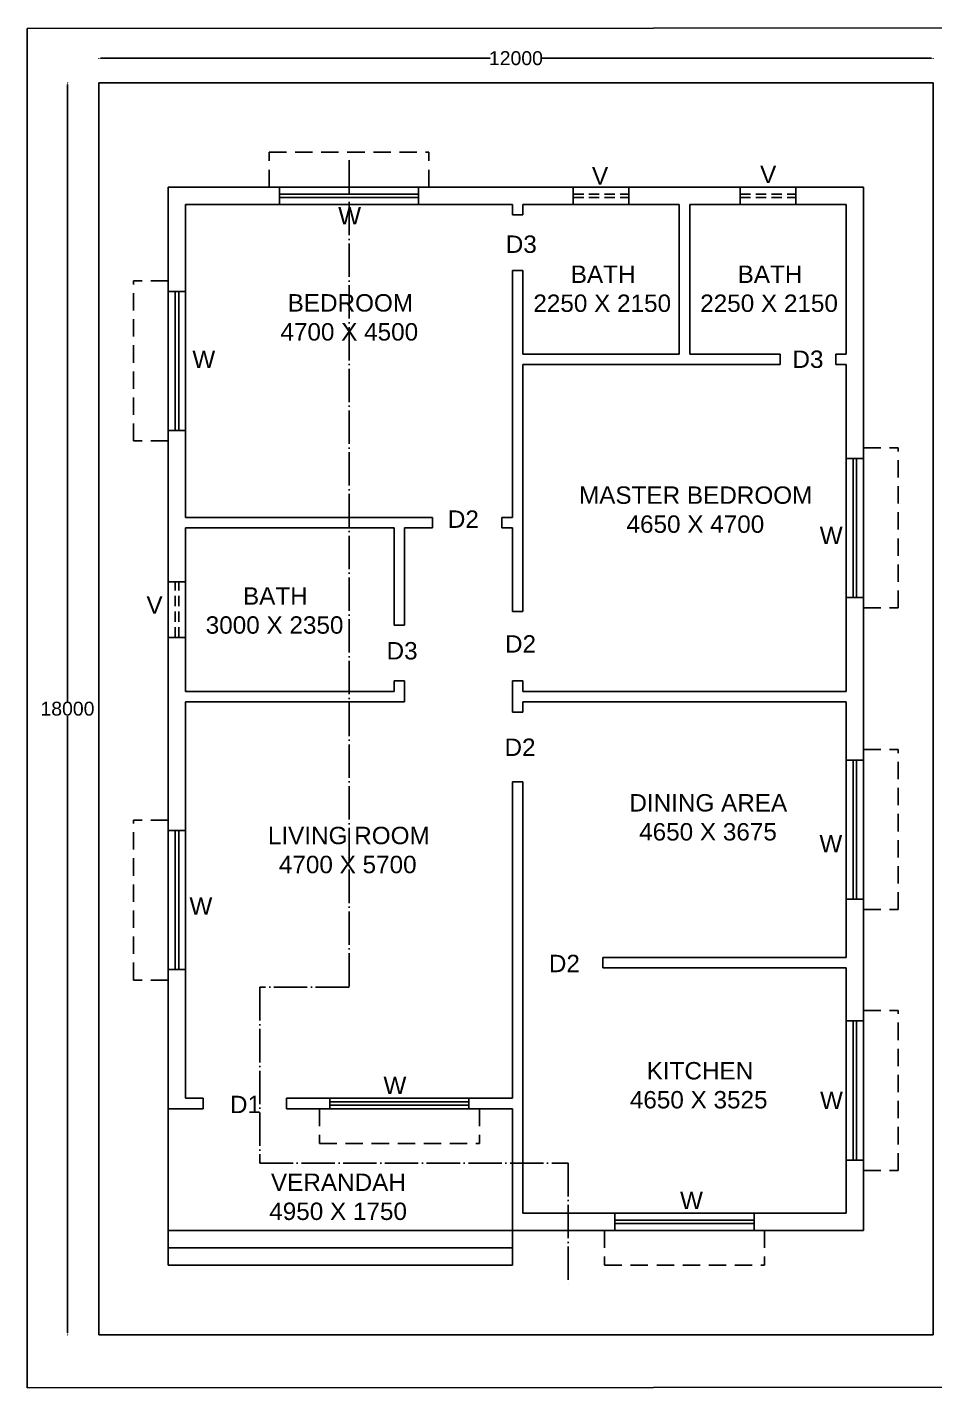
# Model space of a CAD drawing. Header units: inches. Extents: x 822425 to 858460, y 671225 to 696279.
# Drawn here: x 822425 to 835479, y 676719 to 696279 of the extents above; entities that cross this region are included whole.
import ezdxf

# ---------------------------------------------------------------- set-up
doc = ezdxf.new("R2010")
doc.units = ezdxf.units.IN
doc.header["$MEASUREMENT"] = 0
doc.linetypes.add('ACAD_ISO04W100', pattern=[30, 24, -3, 0, -3])
doc.linetypes.add('DASHED', pattern=[0.75, 0.5, -0.25])
doc.layers.add('HATC', color=1, linetype='Continuous')
doc.layers.add('TEXT', color=5, linetype='Continuous')
doc.styles.add('Annotative', font='Arial.ttf', dxfattribs={"height": 250})
doc.styles.get("Standard").update_dxf_attribs({"font": 'Arial.ttf'})
doc.dimstyles.new('Annotative', dxfattribs={"dimscale": 0, "dimtxt": 200, "dimasz": 25, "dimexe": 0.18, "dimexo": 0.0625, "dimgap": 0.09, "dimtad": 0, "dimtih": 1, "dimtoh": 1, "dimdec": 0, "dimzin": 0, "dimdsep": 46, "dimtxsty": 'Standard', "dimcen": 0.09, "dimadec": 0, "dimazin": 0, "dimtfac": 1, "dimtdec": 0, "dimtofl": 0, "dimtmove": 0, "dimatfit": 3, "dimfxl": 0, "dimtolj": 1, "dimtzin": 0, "dimarcsym": 0})

# ---------------------------------------------------------------- blocks, each defined once
blk = doc.blocks.new('*D24')
at = {"layer": 'Defpoints', "color": 0, "linetype": 'DASHED'}
for p in [(835454, 695833), (823454, 695481), (835454, 695481)]:
    blk.add_point(p, dxfattribs=at)
at = {"layer": 'HATC', "color": 0, "linetype": 'DASHED', "lineweight": -2}
for p, q in [((823454, 695823), (823454, 695833)), ((823479, 695833), (829087, 695833)), ((835429, 695833), (829820, 695833)), ((835454, 695823), (835454, 695833))]:
    blk.add_line(p, q, dxfattribs=at)
at = {"layer": 'HATC', "color": 0, "linetype": 'DASHED'}
for points in [[(823479, 695837), (823479, 695829), (823454, 695833)], [(835429, 695837), (835429, 695829), (835454, 695833)]]:
    blk.add_solid(points, dxfattribs=at)
at = {"layer": 'HATC', "color": 0, "linetype": 'DASHED', "insert": (829454, 695833), "char_height": 200, "attachment_point": 5}
blk.add_mtext('\\A1;12000', dxfattribs=at)
blk = doc.blocks.new('*D25')
at = {"layer": 'Defpoints', "color": 0, "linetype": 'DASHED'}
for p in [(823004, 695481), (823454, 695481), (823454, 677481)]:
    blk.add_point(p, dxfattribs=at)
at = {"layer": 'HATC', "color": 0, "linetype": 'DASHED', "lineweight": -2}
for p, q in [((823014, 695481), (823004, 695481)), ((823004, 695456), (823004, 686583)), ((823004, 677506), (823004, 686379)), ((823014, 677481), (823004, 677481))]:
    blk.add_line(p, q, dxfattribs=at)
at = {"layer": 'HATC', "color": 0, "linetype": 'DASHED'}
for points in [[(823000, 695456), (823008, 695456), (823004, 695481)], [(823000, 677506), (823008, 677506), (823004, 677481)]]:
    blk.add_solid(points, dxfattribs=at)
at = {"layer": 'HATC', "color": 0, "linetype": 'DASHED', "insert": (823004, 686481), "char_height": 200, "attachment_point": 5}
blk.add_mtext('\\A1;18000', dxfattribs=at)

msp = doc.modelspace()

# ---------------------------------------------------------------- linework, layer by layer
for p, q in [((823453.6, 695480.7), (835453.6, 695480.7)), ((823453.6, 677480.7), (823453.6, 695480.7)), ((835453.6, 695480.7), (835453.6, 677480.7)), ((824453.6, 693980.7), (834453.6, 693980.7)), ((824453.6, 678980.7), (824453.6, 693980.7)), ((826053.6, 693730.7), (826053.6, 693980.7)), ((826053.6, 693880.7), (828053.6, 693880.7)), ((826053.6, 693830.7), (828053.6, 693830.7)), ((828053.6, 693730.7), (828053.6, 693980.7)), ((830278.6, 693730.7), (830278.6, 693980.7)), ((831078.6, 693730.7), (831078.6, 693980.7)), ((832678.6, 693730.7), (832678.6, 693980.7)), ((833478.6, 693730.7), (833478.6, 693980.7)), ((834453.6, 693980.7), (834453.6, 678980.7)), ((824703.6, 693730.7), (829403.6, 693730.7)), ((824703.6, 689230.7), (824703.6, 693730.7)), ((829403.6, 693730.7), (829403.6, 693580.7)), ((829553.6, 693730.7), (829553.6, 693580.7)), ((829553.6, 693730.7), (831803.6, 693730.7)), ((831803.6, 693730.7), (831803.6, 691580.7)), ((831953.6, 693730.7), (831953.6, 691580.7)), ((831953.6, 693730.7), (834203.6, 693730.7)), ((834203.6, 693730.7), (834203.6, 691580.7)), ((829403.6, 693580.7), (829553.6, 693580.7)), ((829403.6, 692780.7), (829553.6, 692780.7)), ((829403.6, 692780.7), (829403.6, 689230.7)), ((829553.6, 692780.7), (829553.6, 691580.7)), ((824703.6, 692480.7), (824453.6, 692480.7)), ((824553.6, 690480.7), (824553.6, 692480.7)), ((824603.6, 690480.7), (824603.6, 692480.7)), ((829553.6, 691580.7), (831803.6, 691580.7)), ((831953.6, 691580.7), (833253.6, 691580.7)), ((833253.6, 691580.7), (833253.6, 691430.7)), ((834053.6, 691580.7), (834053.6, 691430.7)), ((834053.6, 691580.7), (834203.6, 691580.7)), ((829553.6, 691430.7), (833253.6, 691430.7)), ((829553.6, 691430.7), (829553.6, 687880.7)), ((834053.6, 691430.7), (834203.6, 691430.7)), ((834203.6, 691430.7), (834203.6, 686730.7)), ((824703.6, 690480.7), (824453.6, 690480.7)), ((834203.6, 690080.7), (834453.6, 690080.7)), ((834303.6, 690080.7), (834303.6, 688080.7)), ((834353.6, 690080.7), (834353.6, 688080.7)), ((824703.6, 689230.7), (828253.6, 689230.7)), ((828253.6, 689230.7), (828253.6, 689080.7)), ((829253.6, 689230.7), (829253.6, 689080.7)), ((829253.6, 689230.7), (829403.6, 689230.7)), ((824703.6, 689080.7), (827703.6, 689080.7)), ((824703.6, 686730.7), (824703.6, 689080.7)), ((827703.6, 687680.7), (827703.6, 689080.7)), ((827853.6, 689080.7), (828253.6, 689080.7)), ((827853.6, 687680.7), (827853.6, 689080.7)), ((829253.6, 689080.7), (829403.6, 689080.7)), ((829403.6, 689080.7), (829403.6, 687880.7)), ((824703.6, 688305.7), (824453.6, 688305.7)), ((834203.6, 688080.7), (834453.6, 688080.7)), ((829403.6, 687880.7), (829553.6, 687880.7)), ((827703.6, 687680.7), (827853.6, 687680.7)), ((824703.6, 687505.7), (824453.6, 687505.7)), ((827703.6, 686730.7), (827703.6, 686880.7)), ((827703.6, 686880.7), (827853.6, 686880.7)), ((827853.6, 686580.7), (827853.6, 686880.7)), ((829403.6, 686880.7), (829553.6, 686880.7)), ((829403.6, 686880.7), (829403.6, 686580.7)), ((829553.6, 686880.7), (829553.6, 686730.7)), ((824703.6, 686730.7), (827703.6, 686730.7)), ((824703.6, 680880.7), (824703.6, 686580.7)), ((824703.6, 686580.7), (827853.6, 686580.7)), ((829403.6, 686580.7), (829403.6, 686430.7)), ((829553.6, 686730.7), (834203.6, 686730.7)), ((829553.6, 686580.7), (834203.6, 686580.7)), ((829553.6, 686580.7), (829553.6, 686430.7)), ((834203.6, 686580.7), (834203.6, 682905.7)), ((829403.6, 686430.7), (829553.6, 686430.7)), ((834203.6, 685743.2), (834453.6, 685743.2)), ((834303.6, 685743.2), (834303.6, 683743.2)), ((834353.6, 685743.2), (834353.6, 683743.2)), ((829403.6, 685430.7), (829553.6, 685430.7)), ((829403.6, 685430.7), (829403.6, 680880.7)), ((829553.6, 685430.7), (829553.6, 679230.7)), ((824703.6, 684730.7), (824453.6, 684730.7)), ((824553.6, 682730.7), (824553.6, 684730.7)), ((824603.6, 682730.7), (824603.6, 684730.7)), ((834203.6, 683743.2), (834453.6, 683743.2)), ((834203.6, 682905.7), (830703.6, 682905.7)), ((830703.6, 682905.7), (830703.6, 682755.7)), ((824703.6, 682730.7), (824453.6, 682730.7)), ((834203.6, 682755.7), (830703.6, 682755.7)), ((834203.6, 682755.7), (834203.6, 679230.7)), ((834203.6, 681993.2), (834453.6, 681993.2)), ((834303.6, 681993.2), (834303.6, 679993.2)), ((834353.6, 681993.2), (834353.6, 679993.2)), ((824953.6, 680730.7), (824453.6, 680730.7)), ((824953.6, 680880.7), (824703.6, 680880.7)), ((824953.6, 680730.7), (824953.6, 680880.7)), ((829403.6, 680880.7), (826153.6, 680880.7)), ((826153.6, 680730.7), (826153.6, 680880.7)), ((829403.6, 680730.7), (826153.6, 680730.7)), ((826778.6, 680880.7), (826778.6, 680730.7)), ((828778.6, 680830.7), (826778.6, 680830.7)), ((828778.6, 680780.7), (826778.6, 680780.7)), ((828778.6, 680880.7), (828778.6, 680730.7)), ((829403.6, 680730.7), (829403.6, 678980.7)), ((834203.6, 679993.2), (834453.6, 679993.2)), ((834203.6, 679230.7), (829553.6, 679230.7)), ((830878.6, 679230.7), (830878.6, 678980.7)), ((832878.6, 679130.7), (830878.6, 679130.7)), ((832878.6, 679230.7), (832878.6, 678980.7)), ((834453.6, 678980.7), (824453.6, 678980.7)), ((832878.6, 679080.7), (830878.6, 679080.7)), ((829403.6, 678730.7), (824453.6, 678730.7)), ((829403.6, 678480.7), (824453.6, 678480.7)), ((835453.6, 677480.7), (823453.6, 677480.7))]:
    msp.add_line(p, q)
at = {"linetype": 'ACAD_ISO04W100', "ltscale": 20}
for p, q in [((827053.6, 694369.5), (827053.6, 682477.7)), ((827053.6, 682477.7), (825769.8, 682477.7)), ((825769.8, 682477.7), (825769.8, 679949.6)), ((825769.8, 679949.6), (830205.9, 679949.6)), ((830205.9, 679949.6), (830205.9, 678154.7))]:
    msp.add_line(p, q, dxfattribs=at)
at = {"linetype": 'DASHED', "ltscale": 300}
for p, q in [((830278.6, 693880.7), (831078.6, 693880.7)), ((830278.6, 693830.7), (831078.6, 693830.7)), ((832678.6, 693880.7), (833478.6, 693880.7)), ((832678.6, 693830.7), (833478.6, 693830.7)), ((824553.6, 687505.7), (824553.6, 688305.7)), ((824603.6, 687505.7), (824603.6, 688305.7))]:
    msp.add_line(p, q, dxfattribs=at)
at = {"linetype": 'Continuous'}
for p, q in [((824453.6, 678980.7), (824453.6, 678480.7)), ((829403.6, 678980.7), (829403.6, 678480.7))]:
    msp.add_line(p, q, dxfattribs=at)
at = {"layer": 'HATC', "linetype": 'DASHED', "ltscale": 500}
for p, q in [((825903.6, 693980.7), (825903.6, 694480.7)), ((825903.6, 694480.7), (828203.6, 694480.7)), ((828203.6, 694380.7), (828203.6, 694480.7)), ((828203.6, 693980.7), (828203.6, 694380.7)), ((824053.6, 692630.7), (823953.6, 692630.7)), ((823953.6, 690330.7), (823953.6, 692630.7)), ((824453.6, 692630.7), (824053.6, 692630.7)), ((824453.6, 690330.7), (823953.6, 690330.7)), ((834453.6, 690230.7), (834853.6, 690230.7)), ((834853.6, 690230.7), (834953.6, 690230.7)), ((834953.6, 687930.7), (834953.6, 690230.7)), ((834453.6, 687930.7), (834953.6, 687930.7)), ((834453.6, 685893.2), (834853.6, 685893.2)), ((834853.6, 685893.2), (834953.6, 685893.2)), ((834953.6, 683593.2), (834953.6, 685893.2)), ((824053.6, 684880.7), (823953.6, 684880.7)), ((823953.6, 682580.7), (823953.6, 684880.7)), ((824453.6, 684880.7), (824053.6, 684880.7)), ((834453.6, 683593.2), (834953.6, 683593.2)), ((824453.6, 682580.7), (823953.6, 682580.7)), ((834453.6, 682143.2), (834853.6, 682143.2)), ((834853.6, 682143.2), (834953.6, 682143.2)), ((834953.6, 679843.2), (834953.6, 682143.2)), ((826628.6, 680730.7), (826628.6, 680230.7)), ((828928.6, 680730.7), (828928.6, 680330.7)), ((828928.6, 680330.7), (828928.6, 680230.7)), ((826628.6, 680230.7), (828928.6, 680230.7)), ((834453.6, 679843.2), (834953.6, 679843.2)), ((830728.6, 678980.7), (830728.6, 678480.7)), ((833028.6, 678980.7), (833028.6, 678580.7)), ((833028.6, 678580.7), (833028.6, 678480.7)), ((830728.6, 678480.7), (833028.6, 678480.7))]:
    msp.add_line(p, q, dxfattribs=at)
at = {"layer": 'HATC', "linetype": 'DASHED'}
for p, q in [((826053.6, 693980.7), (825903.6, 693980.7)), ((828053.6, 693980.7), (828203.6, 693980.7)), ((824453.6, 692480.7), (824453.6, 692630.7)), ((824453.6, 690480.7), (824453.6, 690330.7)), ((834453.6, 690080.7), (834453.6, 690230.7)), ((834453.6, 688080.7), (834453.6, 687930.7)), ((834453.6, 685743.2), (834453.6, 685893.2)), ((824453.6, 684730.7), (824453.6, 684880.7)), ((834453.6, 683743.2), (834453.6, 683593.2)), ((824453.6, 682730.7), (824453.6, 682580.7)), ((834453.6, 681993.2), (834453.6, 682143.2)), ((826778.6, 680730.7), (826628.6, 680730.7)), ((828778.6, 680730.7), (828928.6, 680730.7)), ((834453.6, 679993.2), (834453.6, 679843.2)), ((830878.6, 678980.7), (830728.6, 678980.7)), ((832878.6, 678980.7), (833028.6, 678980.7))]:
    msp.add_line(p, q, dxfattribs=at)
at = {"layer": 'HATC', "linetype": 'Continuous'}
msp.add_lwpolyline([(822424.9, 696258.5), (858459.9, 696278.9), (858459.9, 676739.4), (822424.9, 676719)], close=True, dxfattribs=at)

# ---------------------------------------------------------------- texts
at = {"layer": 'TEXT', "linetype": 'Continuous', "char_height": 250, "attachment_point": 1, "style": 'Annotative'}
for s, width, heights, insert in [('{\\W1.474229; }V', 514.781, [150.3], (830404.9, 694267)), ('{\\W1.474229; }V', 514.781, [150.3], (832823, 694287.4)), ('{\\W0.996198; }W', 514.781, [150.3], (826800.8, 693694.4)), ('{\\W2.266846; }D3', 843.566, [0], (829088.1, 693284.7)), ('{\\W7.102232; }BATH\\P{\\W1.556538; }2250 X 2150', 2256.027, [0], (829553.6, 692852.7)), ('{\\W7.102232; }BATH\\P{\\W1.556538; }2250 X 2150', 2256.027, [0], (831953.6, 692852.7)), ('{\\W2.594323; }BEDROOM\\P{\\W1.526661; }4700 X 4500', 2256.027, [0], (825918.9, 692441.2)), ('{\\W0.996198; }W', 514.781, [150.3], (824703.6, 691630.8)), ('{\\W2.266846; }D3', 843.566, [0], (833211.1, 691630.8)), ('MASTER BEDROOM\\P{\\W7.047399; }4650 X 4700', 3327.412, [0], (830360.9, 689677.2)), ('{\\W2.280027; }D2', 843.566, [0], (828253.6, 689331.8)), ('{\\W0.996198; }W', 514.781, [150.3], (833727, 689097.4)), ('{\\W7.102232; }BATH\\P{\\W1.579385; }3000 X 2350', 2256.027, [0], (824839.2, 688226.9)), ('{\\W1.474229; }V', 514.781, [150.3], (823996.9, 688097.3)), ('{\\W2.280027; }D2', 843.566, [0], (829075.8, 687537.9)), ('{\\W2.266846; }D3', 843.566, [0], (827373.7, 687439.7)), ('{\\W2.280027; }D2', 843.566, [0], (829068.7, 686052.5)), ('{\\W0.746046; }DINING AREA\\P{\\W2.196837; }4650 X 3675', 2388.813, [1093.1], (831012.9, 685253.8)), ('{\\W0.405593; }LIVING ROOM\\P{\\W2.038282; }4700 X 5700', 2355.315, [762.4], (825846.9, 684784)), ('{\\W0.996198; }W', 514.781, [150.3], (833722.2, 684668.3)), ('{\\W0.996198; }W', 514.781, [150.3], (824661.7, 683770.2)), ('{\\W3.85905; }D2', 1150, [0], (829553.6, 682943.9)), ('{\\W4.005571; }KITCHEN\\P{\\W1.512601; }4650 X 3525', 2256.027, [0], (830945.5, 681402)), ('{\\W0.996198; }W', 514.781, [150.3], (827452.3, 681190.9)), ('{\\W2.515528; }D1', 843.566, [0], (825097.3, 680917.3)), ('{\\W0.996198; }W', 514.781, [150.3], (833731.7, 680977.6)), ('{\\W1.777979; }VERANDAH\\P{\\W1.526661; }4950 X 1750', 2256.027, [0], (825758.1, 679798.3)), ('{\\W0.996198; }W', 514.781, [150.3], (831717.8, 679538.1))]:
    msp.add_mtext_dynamic_manual_height_columns(s, width=width, gutter_width=1250, heights=heights, dxfattribs=dict(at, insert=insert))

# ---------------------------------------------------------------- dimensions: what is measured, and where the dimension line sits
at = {"layer": 'HATC', "color": 0, "linetype": 'DASHED'}
dim = msp.add_linear_dim(base=(835453.6, 695833), p1=(823453.6, 695480.7), p2=(835453.6, 695480.7), dimstyle='Annotative', dxfattribs=at)
dim.commit()
dim.dimension.update_dxf_attribs({"geometry": '*D24', "text_midpoint": (829453.6, 695833)})
dim = msp.add_linear_dim(base=(823003.9, 695480.7), p1=(823453.6, 677480.7), p2=(823453.6, 695480.7), angle=90, dimstyle='Annotative', dxfattribs=at)
dim.commit()
dim.dimension.update_dxf_attribs({"geometry": '*D25', "text_midpoint": (823003.9, 686480.7)})

doc.saveas('drawing.dxf')
